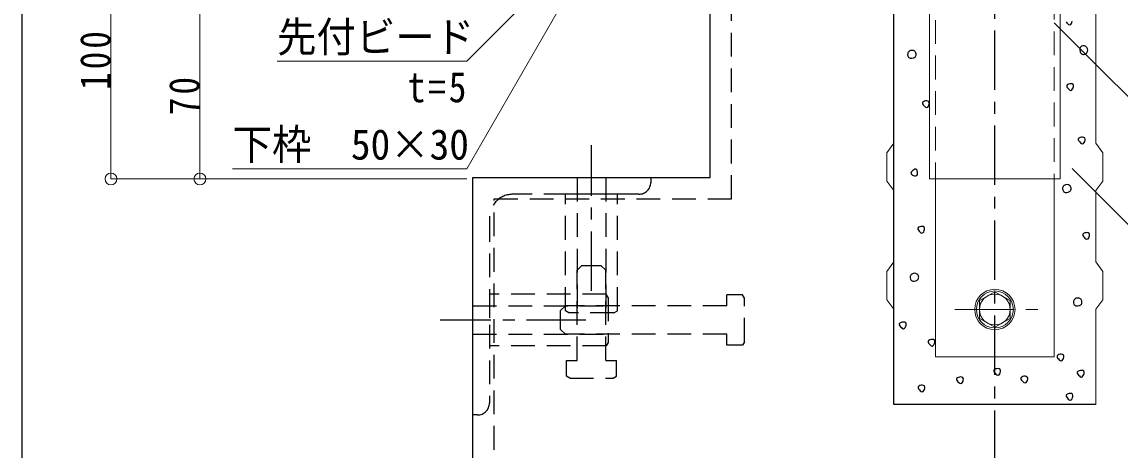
# Model space of a CAD drawing. Units: millimetres at full size, sheet at 1:5. Extents: x -1050 to 1050, y -742 to 742.
# Drawn here: x -990 to -527.2, y -438.5 to -258.2 of the extents above; entities that cross this region are included whole.
import ezdxf
from ezdxf.enums import TextEntityAlignment as Align

# ---------------------------------------------------------------- set-up
doc = ezdxf.new("R2010")
doc.units = ezdxf.units.MM
doc.header["$LTSCALE"] = 5
doc.linetypes.add('CHAIN1', pattern=[8, 5, -1, 1, -1])
doc.linetypes.add('DASHED2', pattern=[3, 2, -1])
for name, color, linetype in [('0-0_通り芯', 7, 'CHAIN1'), ('0-1_躯体', 134, 'Continuous'), ('1-5_図枠1_1', 7, 'Continuous')]:
    doc.layers.add(name, color=color, linetype=linetype)
for name, color, linetype, lineweight in [('0-3_寸法', 54, 'Continuous', 20), ('0-4_手摺部材', 92, 'Continuous', 20), ('0-5_手すり子', 12, 'CHAIN1', 20), ('0-8_その他', 11, 'Continuous', 20), ('0-9_文字', 3, 'Continuous', 20), ('0-A_支柱', 6, 'Continuous', 20), ('0-B_足元', 4, 'Continuous', 20)]:
    doc.layers.add(name, color=color, linetype=linetype, lineweight=lineweight)
doc.styles.add('ＭＳ ゴシック', font='')
doc.styles.get('ＭＳ ゴシック').set_extended_font_data('MS Gothic')

# ---------------------------------------------------------------- blocks, each defined once
blk = doc.blocks.new('dimension_origin')
at = {"color": 0, "linetype": 'Continuous', "lineweight": -2}
blk.add_circle((0, 0), 1.25, dxfattribs=at)

msp = doc.modelspace()

# ---------------------------------------------------------------- linework, layer by layer
at = {"layer": '0-0_通り芯'}
msp.add_line((-580, -486.793), (-580, 500), dxfattribs=at)
at = {"layer": '0-1_躯体', "linetype": 'DASHED2'}
for p, q in [((-691, -332.732), (-691, -233.312)), ((-756, -323.732), (-756, -380.732)), ((-744, -323.732), (-744, -380.732)), ((-791, -332.732), (-691, -332.732)), ((-791, -438.377), (-791, -332.732)), ((-730, -330.732), (-783, -330.732)), ((-760.95, -379.894), (-760.95, -330.732)), ((-739.05, -330.732), (-760.95, -330.732)), ((-739.05, -379.894), (-739.05, -330.732)), ((-793, -340.732), (-793, -418.732)), ((-754, -360.732), (-756, -362.732)), ((-754, -360.732), (-746, -360.732)), ((-746, -360.732), (-744, -362.732)), ((-756, -400.732), (-756, -362.732)), ((-744, -400.732), (-744, -362.732)), ((-743.837, -372.782), (-793, -372.782)), ((-793, -372.782), (-793, -394.682)), ((-743, -374.232), (-743.837, -372.782)), ((-743, -374.232), (-743, -393.232)), ((-693, -377.732), (-693, -373.187)), ((-686.316, -373.187), (-693, -373.187)), ((-685.5, -374.599), (-686.316, -373.187)), ((-685.5, -392.864), (-685.5, -374.599)), ((-800, -377.732), (-743, -377.732)), ((-763, -379.732), (-761, -377.732)), ((-693, -377.732), (-761, -377.732)), ((-763, -387.732), (-763, -379.732)), ((-759.5, -380.732), (-760.95, -379.894)), ((-740.5, -380.732), (-759.5, -380.732)), ((-740.5, -380.732), (-739.05, -379.894)), ((-763, -387.732), (-761, -389.732)), ((-800, -389.732), (-743, -389.732)), ((-693, -389.732), (-761, -389.732)), ((-743, -393.232), (-743.837, -394.682)), ((-693, -394.277), (-693, -389.732)), ((-685.5, -392.864), (-686.316, -394.277)), ((-743.837, -394.682), (-793, -394.682)), ((-686.316, -394.277), (-693, -394.277)), ((-760.545, -400.732), (-756, -400.732)), ((-760.545, -407.416), (-760.545, -400.732)), ((-744, -400.732), (-739.455, -400.732)), ((-739.455, -407.416), (-739.455, -400.732)), ((-759.132, -408.232), (-760.545, -407.416)), ((-759.132, -408.232), (-740.868, -408.232)), ((-740.868, -408.232), (-739.455, -407.416))]:
    msp.add_line(p, q, dxfattribs=at)
at = {"layer": '0-1_躯体', "linetype": 'CHAIN1'}
for p, q in [((-750, -371.381), (-750, -310.025)), ((-752.351, -383.732), (-813.706, -383.732))]:
    msp.add_line(p, q, dxfattribs=at)
at = {"layer": '0-1_躯体'}
msp.add_line((-537.5, -419.293), (-622.5, -419.293), dxfattribs=at)
msp.add_line((-537.5, -419.293), (-622.5, -419.293), dxfattribs=at)
for points in [[(-730.937, -484.109), (-800, -443.732), (-800, -323.732), (-700, -323.732), (-700, -232.732), (-691.018, -224.293)], [(-537.5, -419.293), (-622.5, -419.293), (-622.5, -228.575)]]:
    msp.add_lwpolyline(points, dxfattribs=at)
at = {"layer": '0-1_躯体', "linetype": 'DASHED2'}
msp.add_lwpolyline([(-798, -423.732), (-800, -423.732), (-800, -323.732), (-725, -323.732), (-725, -325.732)], dxfattribs=at)
at = {"layer": '0-1_躯体'}
for centre, radius, start, end in [((-534.431, -245.226), 20.208, 219.7689, 222.58857), ((-548.415, -258.257), 1.103, 215.78732, 267.3659), ((-548.634, -258.363), 1.009, 279.78105, 336.12288), ((-550.57, -257.238), 3.244, 331.78677, 349.33417), ((-542.584, -270.082), 1.879, 79.86368, 117.28794), ((-542.61, -269.864), 1.67, 35.55617, 77.65267), ((-614.889, -271.83), 1.879, 169.86368, 207.28794), ((-615.107, -271.856), 1.67, 125.55617, 167.65267), ((-615.379, -272.164), 1.292, 204.10505, 258.57166), ((-614.908, -272.107), 1.989, 90.63794, 126.01965), ((-614.865, -271.928), 1.812, 53.2449, 92.06053), ((-614.807, -271.526), 1.835, 282.0549, 320.38535), ((-614.875, -271.793), 1.712, 9.1764, 50.26348), ((-614.716, -271.856), 1.567, 327.5914, 12.4169), ((-541.491, -269.702), 2.718, 172.2435, 198.1117), ((-542.917, -269.592), 1.292, 114.10505, 168.57166), ((-542.279, -270.164), 1.835, 192.0549, 230.38535), ((-542.61, -270.255), 1.567, 237.5914, 282.4169), ((-542.546, -270.095), 1.712, 279.1764, 320.26348), ((-542.86, -270.062), 1.989, 0.63794, 36.01965), ((-542.681, -270.105), 1.812, 323.2449, 2.06053), ((-615.268, -270.738), 2.718, 262.2435, 288.1117), ((-548.889, -285.106), 0.866, 163.34919, 228.71651), ((-548.53, -285.737), 1.478, 104.99014, 143.50184), ((-533.928, -272.829), 20.208, 219.7689, 222.58857), ((-547.991, -287.026), 2.869, 88.86928, 108.72751), ((-547.911, -285.86), 1.103, 215.78732, 267.3659), ((-548.13, -285.967), 1.009, 279.78105, 336.12288), ((-547.883, -285.417), 1.261, 47.27352, 92.3519), ((-550.066, -284.841), 3.244, 331.78677, 349.33417), ((-547.991, -285.13), 1.156, 344.35765, 33.54429), ((-608.747, -294.285), 2.869, 88.86928, 108.72751), ((-608.639, -292.676), 1.261, 47.27352, 92.3519), ((-609.645, -292.365), 0.866, 163.34919, 228.71651), ((-609.286, -292.996), 1.478, 104.99014, 143.50184), ((-594.683, -280.088), 20.208, 219.7689, 222.58857), ((-608.667, -293.119), 1.103, 215.78732, 267.3659), ((-608.886, -293.226), 1.009, 279.78105, 336.12288), ((-610.822, -292.1), 3.244, 331.78677, 349.33417), ((-608.747, -292.389), 1.156, 344.35765, 33.54429), ((-543.996, -307.657), 0.866, 163.34919, 228.71651), ((-543.637, -308.289), 1.478, 104.99014, 143.50184), ((-529.034, -295.381), 20.208, 219.7689, 222.58857), ((-543.098, -309.578), 2.869, 88.86928, 108.72751), ((-543.018, -308.411), 1.103, 215.78732, 267.3659), ((-543.237, -308.518), 1.009, 279.78105, 336.12288), ((-542.99, -307.969), 1.261, 47.27352, 92.3519), ((-545.173, -307.393), 3.244, 331.78677, 349.33417), ((-543.098, -307.682), 1.156, 344.35765, 33.54429), ((-614.234, -321.95), 1.103, 125.78732, 177.3659), ((-614.341, -321.731), 1.009, 189.78105, 246.12288), ((-601.203, -335.933), 20.208, 129.7689, 132.58857), ((-613.215, -319.795), 3.244, 241.78677, 259.33417), ((-613.48, -320.972), 0.866, 73.34919, 138.71651), ((-613.504, -321.87), 1.156, 254.35765, 303.54429), ((-614.111, -321.331), 1.478, 14.99014, 53.50184), ((-613.791, -321.978), 1.261, 317.27352, 2.3519), ((-615.401, -321.87), 2.869, 358.86928, 18.72751), ((-549.592, -328.365), 1.879, 169.86368, 207.28794), ((-549.81, -328.391), 1.67, 125.55617, 167.65267), ((-549.611, -328.641), 1.989, 90.63794, 126.01965), ((-549.568, -328.462), 1.812, 53.2449, 92.06053), ((-549.578, -328.327), 1.712, 9.1764, 50.26348), ((-549.419, -328.391), 1.567, 327.5914, 12.4169), ((-550.082, -328.698), 1.292, 204.10505, 258.57166), ((-549.971, -327.272), 2.718, 262.2435, 288.1117), ((-549.51, -328.06), 1.835, 282.0549, 320.38535), ((-611.641, -345.243), 0.866, 163.34919, 228.71651), ((-611.282, -345.874), 1.478, 104.99014, 143.50184), ((-596.68, -332.967), 20.208, 219.7689, 222.58857), ((-610.743, -347.164), 2.869, 88.86928, 108.72751), ((-610.663, -345.997), 1.103, 215.78732, 267.3659), ((-610.882, -346.104), 1.009, 279.78105, 336.12288), ((-610.635, -345.555), 1.261, 47.27352, 92.3519), ((-612.818, -344.979), 3.244, 331.78677, 349.33417), ((-610.743, -345.268), 1.156, 344.35765, 33.54429), ((-541.761, -348.493), 1.478, 104.99014, 143.50184), ((-541.222, -349.783), 2.869, 88.86928, 108.72751), ((-541.114, -348.174), 1.261, 47.27352, 92.3519), ((-542.12, -347.862), 0.866, 163.34919, 228.71651), ((-527.158, -335.586), 20.208, 219.7689, 222.58857), ((-541.142, -348.616), 1.103, 215.78732, 267.3659), ((-541.361, -348.723), 1.009, 279.78105, 336.12288), ((-543.297, -347.598), 3.244, 331.78677, 349.33417), ((-541.222, -347.886), 1.156, 344.35765, 33.54429), ((-613.831, -365.709), 1.879, 169.86368, 207.28794), ((-614.049, -365.736), 1.67, 125.55617, 167.65267), ((-613.85, -365.986), 1.989, 90.63794, 126.01965), ((-613.807, -365.807), 1.812, 53.2449, 92.06053), ((-613.817, -365.672), 1.712, 9.1764, 50.26348), ((-613.658, -365.736), 1.567, 327.5914, 12.4169), ((-614.321, -366.043), 1.292, 204.10505, 258.57166), ((-614.211, -364.617), 2.718, 262.2435, 288.1117), ((-613.749, -365.405), 1.835, 282.0549, 320.38535), ((-545.036, -376.47), 1.989, 90.63794, 126.01965), ((-544.993, -376.291), 1.812, 53.2449, 92.06053), ((-545.016, -376.193), 1.879, 169.86368, 207.28794), ((-545.234, -376.219), 1.67, 125.55617, 167.65267), ((-545.506, -376.527), 1.292, 204.10505, 258.57166), ((-545.396, -375.101), 2.718, 262.2435, 288.1117), ((-544.934, -375.889), 1.835, 282.0549, 320.38535), ((-545.003, -376.156), 1.712, 9.1764, 50.26348), ((-544.843, -376.22), 1.567, 327.5914, 12.4169), ((-619.443, -385.56), 0.866, 163.34919, 228.71651), ((-619.084, -386.191), 1.478, 104.99014, 143.50184), ((-604.481, -373.283), 20.208, 219.7689, 222.58857), ((-618.545, -387.481), 2.869, 88.86928, 108.72751), ((-618.465, -386.314), 1.103, 215.78732, 267.3659), ((-618.684, -386.421), 1.009, 279.78105, 336.12288), ((-618.437, -385.872), 1.261, 47.27352, 92.3519), ((-620.62, -385.296), 3.244, 331.78677, 349.33417), ((-618.545, -385.584), 1.156, 344.35765, 33.54429), ((-607.327, -392.859), 0.866, 163.34919, 228.71651), ((-606.968, -393.49), 1.478, 104.99014, 143.50184), ((-606.429, -394.78), 2.869, 88.86928, 108.72751), ((-606.321, -393.171), 1.261, 47.27352, 92.3519), ((-608.504, -392.595), 3.244, 331.78677, 349.33417), ((-606.429, -392.884), 1.156, 344.35765, 33.54429), ((-592.365, -380.583), 20.208, 219.7689, 222.58857), ((-606.349, -393.613), 1.103, 215.78732, 267.3659), ((-606.568, -393.72), 1.009, 279.78105, 336.12288), ((-552.971, -399.103), 0.866, 163.34919, 228.71651), ((-552.612, -399.734), 1.478, 104.99014, 143.50184), ((-538.009, -386.826), 20.208, 219.7689, 222.58857), ((-552.073, -401.023), 2.869, 88.86928, 108.72751), ((-551.993, -399.857), 1.103, 215.78732, 267.3659), ((-552.212, -399.964), 1.009, 279.78105, 336.12288), ((-551.965, -399.414), 1.261, 47.27352, 92.3519), ((-554.148, -398.838), 3.244, 331.78677, 349.33417), ((-552.073, -399.127), 1.156, 344.35765, 33.54429), ((-579.598, -405.163), 0.866, 163.34919, 228.71651), ((-579.239, -405.794), 1.478, 104.99014, 143.50184), ((-564.636, -392.886), 20.208, 219.7689, 222.58857), ((-578.7, -407.083), 2.869, 88.86928, 108.72751), ((-578.62, -405.917), 1.103, 215.78732, 267.3659), ((-578.839, -406.024), 1.009, 279.78105, 336.12288), ((-578.592, -405.474), 1.261, 47.27352, 92.3519), ((-580.775, -404.898), 3.244, 331.78677, 349.33417), ((-578.7, -405.187), 1.156, 344.35765, 33.54429), ((-544.427, -405.905), 0.866, 163.34919, 228.71651), ((-544.068, -406.536), 1.478, 104.99014, 143.50184), ((-529.466, -393.628), 20.208, 219.7689, 222.58857), ((-543.529, -407.825), 2.869, 88.86928, 108.72751), ((-543.668, -406.765), 1.009, 279.78105, 336.12288), ((-543.421, -406.216), 1.261, 47.27352, 92.3519), ((-545.604, -405.64), 3.244, 331.78677, 349.33417), ((-543.529, -405.929), 1.156, 344.35765, 33.54429), ((-611.192, -412.772), 1.478, 104.99014, 143.50184), ((-610.653, -414.062), 2.869, 88.86928, 108.72751), ((-610.544, -412.453), 1.261, 47.27352, 92.3519), ((-610.652, -412.165), 1.156, 344.35765, 33.54429), ((-595.299, -408.691), 0.866, 163.34919, 228.71651), ((-594.941, -409.322), 1.478, 104.99014, 143.50184), ((-580.338, -396.414), 20.208, 219.7689, 222.58857), ((-594.402, -410.612), 2.869, 88.86928, 108.72751), ((-594.321, -409.445), 1.103, 215.78732, 267.3659), ((-594.54, -409.552), 1.009, 279.78105, 336.12288), ((-594.293, -409.003), 1.261, 47.27352, 92.3519), ((-596.476, -408.427), 3.244, 331.78677, 349.33417), ((-594.402, -408.715), 1.156, 344.35765, 33.54429), ((-568.172, -408.364), 0.866, 163.34919, 228.71651), ((-567.813, -408.995), 1.478, 104.99014, 143.50184), ((-553.211, -396.088), 20.208, 219.7689, 222.58857), ((-567.274, -410.285), 2.869, 88.86928, 108.72751), ((-567.194, -409.118), 1.103, 215.78732, 267.3659), ((-567.413, -409.225), 1.009, 279.78105, 336.12288), ((-567.166, -408.676), 1.261, 47.27352, 92.3519), ((-569.349, -408.1), 3.244, 331.78677, 349.33417), ((-567.274, -408.389), 1.156, 344.35765, 33.54429), ((-543.449, -406.659), 1.103, 215.78732, 267.3659), ((-611.55, -412.141), 0.866, 163.34919, 228.71651), ((-596.589, -399.864), 20.208, 219.7689, 222.58857), ((-610.572, -412.895), 1.103, 215.78732, 267.3659), ((-610.791, -413.002), 1.009, 279.78105, 336.12288), ((-612.727, -411.877), 3.244, 331.78677, 349.33417), ((-549.114, -415.63), 0.866, 163.34919, 228.71651), ((-548.755, -416.261), 1.478, 104.99014, 143.50184), ((-534.153, -403.354), 20.208, 219.7689, 222.58857), ((-548.217, -417.551), 2.869, 88.86928, 108.72751), ((-548.108, -415.942), 1.261, 47.27352, 92.3519), ((-550.291, -415.366), 3.244, 331.78677, 349.33417), ((-548.216, -415.654), 1.156, 344.35765, 33.54429), ((-548.136, -416.384), 1.103, 215.78732, 267.3659), ((-548.355, -416.491), 1.009, 279.78105, 336.12288)]:
    msp.add_arc(centre, radius, start, end, dxfattribs=at)
at = {"layer": '0-1_躯体', "linetype": 'DASHED2'}
for centre, radius, start, end in [((-730, -325.732), 5, 270, 0), ((-783, -340.732), 10, 90, 180), ((-798, -418.732), 5, 270, 0)]:
    msp.add_arc(centre, radius, start, end, dxfattribs=at)
at = {"layer": '0-3_寸法'}
for p, q in [((-952.5, -324.293), (-952.5, -224.293)), ((-915, -254.293), (-915, -324.293)), ((-952.5, -324.293), (-802.5, -324.293))]:
    msp.add_line(p, q, dxfattribs=at)
at = {"layer": '0-4_手摺部材'}
for p, q in [((-622.5, -309.229), (-622.5, -227.95)), ((-537.5, -233.263), (-537.5, -309.229)), ((-537.5, -309.229), (-534.5, -313.229)), ((-534.5, -313.229), (-534.5, -325.229)), ((-622.5, -329.229), (-625.5, -325.229)), ((-534.5, -325.229), (-537.5, -329.229)), ((-622.5, -359.229), (-622.5, -329.229)), ((-625.5, -363.229), (-622.5, -359.229)), ((-534.5, -363.229), (-534.5, -375.229)), ((-622.5, -419.293), (-622.5, -379.229)), ((-534.5, -375.229), (-537.5, -379.229)), ((-537.5, -379.229), (-537.5, -419.293)), ((-622.5, -419.293), (-537.5, -419.293))]:
    msp.add_line(p, q, dxfattribs=at)
for points in [[(-625.5, -325.229), (-625.5, -313.229), (-622.5, -309.229)], [(-537.5, -329.229), (-537.5, -359.229), (-534.5, -363.229)], [(-622.5, -379.229), (-625.5, -375.229), (-625.5, -363.229)]]:
    msp.add_lwpolyline(points, dxfattribs=at)
at = {"layer": '0-5_手すり子'}
msp.add_line((-596.893, -379.293), (-561.425, -379.293), dxfattribs=at)
at = {"layer": '0-8_その他'}
msp.add_lwpolyline([(-580, -386.793), (-573.505, -383.043), (-573.505, -375.543), (-580, -371.793), (-586.495, -375.543), (-586.495, -383.043)], close=True, dxfattribs=at)
for radius in [8.5, 7.8, 6.495]:
    msp.add_circle((-580, -379.293), radius, dxfattribs=at)
at = {"layer": '0-9_文字'}
for points in [[(-757.142, -229.342), (-802.5, -274.7), (-882.5, -274.7)], [(-764.56, -254.293), (-802.5, -320.006), (-901.25, -320.006)], [(-555, -258.466), (-502.5, -310.966), (-353.75, -310.966)], [(-547.397, -319.886), (-501.001, -366.282), (-388.501, -366.282)]]:
    msp.add_lwpolyline(points, dxfattribs=at)
at = {"layer": '0-A_支柱'}
for p, q in [((-607.5, -229.513), (-607.5, -324.293)), ((-552.5, -233.708), (-552.5, -324.293)), ((-607.5, -324.293), (-552.5, -324.293))]:
    msp.add_line(p, q, dxfattribs=at)
at = {"layer": '0-B_足元', "linetype": 'DASHED2'}
msp.add_line((-555, 82.854), (-555, -324.293), dxfattribs=at)
at = {"layer": '0-B_足元'}
for p, q in [((-605, -324.293), (-605, -399.293)), ((-555, -324.293), (-555, -399.293)), ((-605, -399.293), (-555, -399.293))]:
    msp.add_line(p, q, dxfattribs=at)
at = {"layer": '0-B_足元', "linetype": 'DASHED2'}
msp.add_lwpolyline([(-605, 82.854), (-605, -32.352), (-605, -324.293)], dxfattribs=at)
at = {"layer": '1-5_図枠1_1'}
msp.add_lwpolyline([(-990, 682.5), (-990, -707.5), (990, -707.5)], dxfattribs=at)

# ---------------------------------------------------------------- block references
at = {"layer": '0-3_寸法', "xscale": 2, "yscale": 2, "rotation": 90}
for p in [(-952.5, -324.293), (-915, -324.293)]:
    msp.add_blockref('dimension_origin', p, dxfattribs=at)

# ---------------------------------------------------------------- texts
at = {"layer": '0-3_寸法', "char_height": 12.83, "attachment_point": 7, "rotation": 90, "style": 'ＭＳ ゴシック'}
for s, insert in [('\\T1.17;\\W0.85;100', (-952.5, -286.793)), ('\\T1.17;\\W0.85;70', (-915, -297.418))]:
    msp.add_mtext(s, dxfattribs=dict(at, insert=insert))
at = {"layer": '0-9_文字', "style": 'ＭＳ ゴシック', "width": 0.95}
for s, p in [('先付ビード', (-882.5, -274.7)), ('下枠\u300050×30', (-901.25, -320.006))]:
    msp.add_text(s, height=12.83, dxfattribs=at).set_placement(p, align=Align.BOTTOM_LEFT)
at = {"layer": '0-9_文字', "insert": (-827.5, -292.2), "char_height": 12.83, "attachment_point": 7, "style": 'ＭＳ ゴシック'}
msp.add_mtext('\\T1.17;\\W0.85;t=5', dxfattribs=at)

doc.saveas('drawing.dxf')
